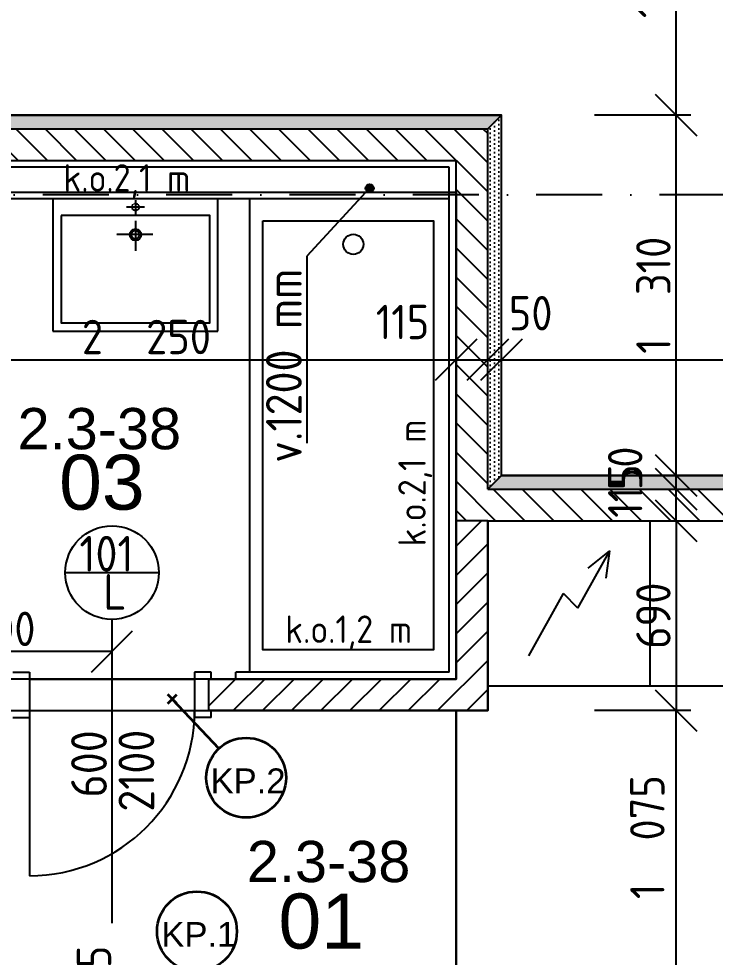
# Model space of a CAD drawing. Extents: x 4511820 to 5180432, y -1526536 to -944957.
# Drawn here: x 5111209 to 5113739, y -1206871 to -1203459 of the extents above; entities that cross this region are included whole.
import ezdxf

# ---------------------------------------------------------------- set-up
doc = ezdxf.new("R2010")
doc.units = 0
doc.header["$MEASUREMENT"] = 0
for name, pattern in [('ACAD_ISO07W100', [3.5, 0.5, -3]), ('BODKOCIARKOVANA_3', [5.6, 3, -1.3, 0, -1.3]), ('DASHED', [0.75, 0.5, -0.25])]:
    doc.linetypes.add(name, pattern=pattern)
doc.layers.get('0').update_dxf_attribs({"linetype": 'CONTINUOUS'})
doc.layers.get('Defpoints').update_dxf_attribs({"color": 61, "linetype": 'CONTINUOUS'})
for name, color, linetype in [('DVERE', 45, 'CONTINUOUS'), ('KÓTY', 4, 'CONTINUOUS'), ('MÚRY', 1, 'CONTINUOUS'), ('osi', 253, 'CONTINUOUS'), ('Plochy', 41, 'CONTINUOUS'), ('POPIS', 7, 'CONTINUOUS'), ('TENKÁ', 7, 'CONTINUOUS'), ('ZARIADENIE1', 145, 'CONTINUOUS'), ('ZARIADOVACIE', 144, 'CONTINUOUS'), ('ŠRAFY', 82, 'CONTINUOUS')]:
    doc.layers.add(name, color=color, linetype=linetype)
doc.layers.add('preklady', color=74, linetype='CONTINUOUS', lineweight=35)
doc.styles.add('ARIAL', font='arial.ttf')
doc.styles.add('STYLE1', font='isocp.shx')
doc.dimstyles.new('STANDARD-50', dxfattribs={"dimtxt": 125, "dimasz": 150, "dimexe": 10, "dimexo": 200, "dimgap": 20, "dimtad": 1, "dimdsep": 46, "dimlunit": 6, "dimtxsty": 'STYLE1', "dimblk1": 'OBLIQUE', "dimblk2": 'OBLIQUE', "dimsah": 1, "dimcen": 2.5, "dimse1": 1, "dimse2": 1, "dimadec": 0, "dimazin": 0, "dimtfac": 1, "dimtmove": 1, "dimatfit": 3, "dimldrblk": 'OBLIQUE', "dimfxl": 1, "dimtolj": 1, "dimtzin": 0, "dimarcsym": 0})
pattern_1 = [(90, (0, -89070.035), (-15.625, 7.8125), [0, -15.625])]

# ---------------------------------------------------------------- blocks, each defined once
blk = doc.blocks.new('_OBLIQUE')
at = {"color": 0, "linetype": 'ByBlock'}
blk.add_line((-0.5, -0.5), (0.5, 0.5), dxfattribs=at)
blk = doc.blocks.new('*D28103')
at = {"layer": 'Defpoints', "color": 0}
for p in [(5110547.5, -1204698.5), (5112797.5, -1204698.5), (5112797.5, -1204698.5)]:
    blk.add_point(p, dxfattribs=at)
at = {"layer": 'KÓTY', "color": 0, "lineweight": -2}
blk.add_line((5110547.5, -1204698.5), (5112797.5, -1204698.5), dxfattribs=at)
at = {"layer": 'KÓTY', "color": 0, "linetype": 'ByBlock', "lineweight": -2, "xscale": 150, "yscale": 150, "zscale": 150, "rotation": 180}
blk.add_blockref('_OBLIQUE', (5110547.5, -1204698.5), dxfattribs=at)
at = {"layer": 'KÓTY', "color": 0, "linetype": 'ByBlock', "lineweight": -2, "xscale": 150, "yscale": 150, "zscale": 150}
blk.add_blockref('_OBLIQUE', (5112797.5, -1204698.5), dxfattribs=at)
at = {"layer": 'KÓTY', "color": 0, "insert": (5111672.5, -1204616), "char_height": 125, "attachment_point": 5, "style": 'STYLE1'}
blk.add_mtext('\\A1;2ﾠ250', dxfattribs=at)
blk = doc.blocks.new('*D28104')
at = {"layer": 'Defpoints', "color": 0}
for p in [(5112797.5, -1204698.5), (5112912.5, -1204698.5), (5112912.5, -1204698.5)]:
    blk.add_point(p, dxfattribs=at)
at = {"layer": 'KÓTY', "color": 0, "lineweight": -2}
blk.add_line((5112797.5, -1204698.5), (5112912.5, -1204698.5), dxfattribs=at)
at = {"layer": 'KÓTY', "color": 0, "linetype": 'ByBlock', "lineweight": -2, "xscale": 150, "yscale": 150, "zscale": 150, "rotation": 180}
blk.add_blockref('_OBLIQUE', (5112797.5, -1204698.5), dxfattribs=at)
at = {"layer": 'KÓTY', "color": 0, "linetype": 'ByBlock', "lineweight": -2, "xscale": 150, "yscale": 150, "zscale": 150}
blk.add_blockref('_OBLIQUE', (5112912.5, -1204698.5), dxfattribs=at)
at = {"layer": 'KÓTY', "color": 0, "insert": (5112603, -1204561.5), "char_height": 125, "attachment_point": 5, "style": 'STYLE1'}
blk.add_mtext('\\A1;115', dxfattribs=at)
blk = doc.blocks.new('*D28105')
at = {"layer": 'Defpoints', "color": 0}
for p in [(5112912.5, -1204698.5), (5112962.5, -1204698.5), (5112962.5, -1204698.5)]:
    blk.add_point(p, dxfattribs=at)
at = {"layer": 'KÓTY', "color": 0, "lineweight": -2}
blk.add_line((5112912.5, -1204698.5), (5112962.5, -1204698.5), dxfattribs=at)
at = {"layer": 'KÓTY', "color": 0, "linetype": 'ByBlock', "lineweight": -2, "xscale": 150, "yscale": 150, "zscale": 150, "rotation": 180}
blk.add_blockref('_OBLIQUE', (5112912.5, -1204698.5), dxfattribs=at)
at = {"layer": 'KÓTY', "color": 0, "linetype": 'ByBlock', "lineweight": -2, "xscale": 150, "yscale": 150, "zscale": 150}
blk.add_blockref('_OBLIQUE', (5112962.5, -1204698.5), dxfattribs=at)
at = {"layer": 'KÓTY', "color": 0, "insert": (5113068.5, -1204529.5), "char_height": 125, "attachment_point": 5, "style": 'STYLE1'}
blk.add_mtext('\\A1;50', dxfattribs=at)
blk = doc.blocks.new('*D28106')
at = {"layer": 'Defpoints', "color": 0}
for p in [(5112962.5, -1204698.5), (5115872.5, -1204698.5), (5115872.5, -1204698.5)]:
    blk.add_point(p, dxfattribs=at)
at = {"layer": 'KÓTY', "color": 0, "lineweight": -2}
blk.add_line((5112962.5, -1204698.5), (5115872.5, -1204698.5), dxfattribs=at)
at = {"layer": 'KÓTY', "color": 0, "linetype": 'ByBlock', "lineweight": -2, "xscale": 150, "yscale": 150, "zscale": 150, "rotation": 180}
blk.add_blockref('_OBLIQUE', (5112962.5, -1204698.5), dxfattribs=at)
at = {"layer": 'KÓTY', "color": 0, "linetype": 'ByBlock', "lineweight": -2, "xscale": 150, "yscale": 150, "zscale": 150}
blk.add_blockref('_OBLIQUE', (5115872.5, -1204698.5), dxfattribs=at)
at = {"layer": 'KÓTY', "color": 0, "insert": (5114417.5, -1204616), "char_height": 125, "attachment_point": 5, "style": 'STYLE1'}
blk.add_mtext('\\A1;2ﾠ910', dxfattribs=at)
blk = doc.blocks.new('*D28119')
at = {"layer": 'Defpoints', "color": 0}
for p in [(5110547.5, -1205642.4), (5111547.5, -1205642.4), (5110547.5, -1205759.5)]:
    blk.add_point(p, dxfattribs=at)
at = {"layer": 'KÓTY', "color": 0, "lineweight": -2}
blk.add_line((5111547.5, -1205759.5), (5110547.5, -1205759.5), dxfattribs=at)
at = {"layer": 'KÓTY', "color": 0, "linetype": 'ByBlock', "lineweight": -2, "xscale": 150, "yscale": 150, "zscale": 150, "rotation": 180}
blk.add_blockref('_OBLIQUE', (5110547.5, -1205759.5), dxfattribs=at)
at = {"layer": 'KÓTY', "color": 0, "linetype": 'ByBlock', "lineweight": -2, "xscale": 150, "yscale": 150, "zscale": 150}
blk.add_blockref('_OBLIQUE', (5111547.5, -1205759.5), dxfattribs=at)
at = {"layer": 'KÓTY', "color": 0, "insert": (5111047.5, -1205677), "char_height": 125, "attachment_point": 5, "style": 'STYLE1'}
blk.add_mtext('\\A1;1ﾠ000', dxfattribs=at)
blk = doc.blocks.new('*D28122')
at = {"layer": 'Defpoints', "color": 0}
for p in [(5111638.2, -1207049.2), (5111638.2, -1207049.2), (5111638.2, -1207164.2)]:
    blk.add_point(p, dxfattribs=at)
at = {"layer": 'KÓTY', "color": 0, "lineweight": -2}
blk.add_line((5111638.2, -1207164.2), (5111638.2, -1207049.2), dxfattribs=at)
at = {"layer": 'KÓTY', "color": 0, "linetype": 'ByBlock', "lineweight": -2, "xscale": 150, "yscale": 150, "zscale": 150}
for p, rotation in [((5111638.2, -1207049.2), 90), ((5111638.2, -1207164.2), 270)]:
    blk.add_blockref('_OBLIQUE', p, dxfattribs=dict(at, rotation=rotation))
at = {"layer": 'KÓTY', "color": 0, "insert": (5111482, -1206925.5), "char_height": 125, "attachment_point": 5, "rotation": 90, "style": 'STYLE1'}
blk.add_mtext('\\A1;115', dxfattribs=at)
blk = doc.blocks.new('*D28157')
at = {"layer": 'Defpoints', "color": 0}
for p in [(5111058.5, -1205974.2), (5111417.5, -1205974.2), (5111417.5, -1207049.2)]:
    blk.add_point(p, dxfattribs=at)
at = {"layer": 'KÓTY', "color": 0, "lineweight": -2}
blk.add_line((5111058.5, -1207049.2), (5111058.5, -1205974.2), dxfattribs=at)
at = {"layer": 'KÓTY', "color": 0, "linetype": 'ByBlock', "lineweight": -2, "xscale": 150, "yscale": 150, "zscale": 150}
for p, rotation in [((5111058.5, -1205974.2), 90), ((5111058.5, -1207049.2), 270)]:
    blk.add_blockref('_OBLIQUE', p, dxfattribs=dict(at, rotation=rotation))
at = {"layer": 'KÓTY', "color": 0, "insert": (5110976, -1206511.7), "char_height": 125, "attachment_point": 5, "rotation": 90, "style": 'STYLE1'}
blk.add_mtext('\\A1;1ﾠ075', dxfattribs=at)
blk = doc.blocks.new('*D28158')
at = {"layer": 'Defpoints', "color": 0}
for p in [(5111058.5, -1205859.2), (5111061.7, -1205859.2), (5111417.5, -1205974.2)]:
    blk.add_point(p, dxfattribs=at)
at = {"layer": 'KÓTY', "color": 0, "lineweight": -2}
blk.add_line((5111058.5, -1205974.2), (5111058.5, -1205859.2), dxfattribs=at)
at = {"layer": 'KÓTY', "color": 0, "linetype": 'ByBlock', "lineweight": -2, "xscale": 150, "yscale": 150, "zscale": 150}
for p, rotation in [((5111058.5, -1205859.2), 90), ((5111058.5, -1205974.2), 270)]:
    blk.add_blockref('_OBLIQUE', p, dxfattribs=dict(at, rotation=rotation))
at = {"layer": 'KÓTY', "color": 0, "insert": (5110873.5, -1205866), "char_height": 125, "attachment_point": 5, "rotation": 90, "style": 'STYLE1'}
blk.add_mtext('\\A1;115', dxfattribs=at)
blk = doc.blocks.new('*D28179')
at = {"layer": 'Defpoints', "color": 0}
for p in [(5112797.5, -1205974.2), (5113597, -1205974.2), (5112797.5, -1207049.2)]:
    blk.add_point(p, dxfattribs=at)
at = {"layer": 'KÓTY', "color": 0, "lineweight": -2}
blk.add_line((5113597, -1207049.2), (5113597, -1205974.2), dxfattribs=at)
at = {"layer": 'KÓTY', "color": 0, "linetype": 'ByBlock', "lineweight": -2, "xscale": 150, "yscale": 150, "zscale": 150}
for p, rotation in [((5113597, -1205974.2), 90), ((5113597, -1207049.2), 270)]:
    blk.add_blockref('_OBLIQUE', p, dxfattribs=dict(at, rotation=rotation))
at = {"layer": 'KÓTY', "color": 0, "insert": (5113492.5, -1206434), "char_height": 125, "attachment_point": 5, "rotation": 90, "style": 'STYLE1'}
blk.add_mtext('\\A1;1ﾠ075', dxfattribs=at)
blk = doc.blocks.new('*D28180')
at = {"layer": 'Defpoints', "color": 0}
for p in [(5112912.5, -1205284.2), (5112912.5, -1205974.2), (5113597, -1205974.2)]:
    blk.add_point(p, dxfattribs=at)
at = {"layer": 'KÓTY', "color": 0, "lineweight": -2}
blk.add_line((5113597, -1205284.2), (5113597, -1205974.2), dxfattribs=at)
at = {"layer": 'KÓTY', "color": 0, "linetype": 'ByBlock', "lineweight": -2, "xscale": 150, "yscale": 150, "zscale": 150}
for p, rotation in [((5113597, -1205284.2), 90), ((5113597, -1205974.2), 270)]:
    blk.add_blockref('_OBLIQUE', p, dxfattribs=dict(at, rotation=rotation))
at = {"layer": 'KÓTY', "color": 0, "insert": (5113514.5, -1205629.2), "char_height": 125, "attachment_point": 5, "rotation": 90, "style": 'STYLE1'}
blk.add_mtext('\\A1;690', dxfattribs=at)
blk = doc.blocks.new('*D28181')
at = {"layer": 'Defpoints', "color": 0}
for p in [(5113597, -1205169.2), (5113597, -1205169.2), (5113597, -1205284.2)]:
    blk.add_point(p, dxfattribs=at)
at = {"layer": 'KÓTY', "color": 0, "lineweight": -2}
blk.add_line((5113597, -1205284.2), (5113597, -1205169.2), dxfattribs=at)
at = {"layer": 'KÓTY', "color": 0, "linetype": 'ByBlock', "lineweight": -2, "xscale": 150, "yscale": 150, "zscale": 150}
for p, rotation in [((5113597, -1205169.2), 90), ((5113597, -1205284.2), 270)]:
    blk.add_blockref('_OBLIQUE', p, dxfattribs=dict(at, rotation=rotation))
at = {"layer": 'KÓTY', "color": 0, "insert": (5113412, -1205176), "char_height": 125, "attachment_point": 5, "rotation": 90, "style": 'STYLE1'}
blk.add_mtext('\\A1;115', dxfattribs=at)
blk = doc.blocks.new('*D28182')
at = {"layer": 'Defpoints', "color": 0}
for p in [(5113597, -1205119.2), (5113597, -1205119.2), (5113597, -1205169.2)]:
    blk.add_point(p, dxfattribs=at)
at = {"layer": 'KÓTY', "color": 0, "lineweight": -2}
blk.add_line((5113597, -1205169.2), (5113597, -1205119.2), dxfattribs=at)
at = {"layer": 'KÓTY', "color": 0, "linetype": 'ByBlock', "lineweight": -2, "xscale": 150, "yscale": 150, "zscale": 150}
for p, rotation in [((5113597, -1205119.2), 90), ((5113597, -1205169.2), 270)]:
    blk.add_blockref('_OBLIQUE', p, dxfattribs=dict(at, rotation=rotation))
at = {"layer": 'KÓTY', "color": 0, "insert": (5113412, -1205093.5), "char_height": 125, "attachment_point": 5, "rotation": 90, "style": 'STYLE1'}
blk.add_mtext('\\A1;50', dxfattribs=at)
blk = doc.blocks.new('*D28186')
at = {"layer": 'Defpoints', "color": 0}
for p in [(5112962.5, -1203809.2), (5113597, -1203809.2), (5112962.5, -1205119.2)]:
    blk.add_point(p, dxfattribs=at)
at = {"layer": 'KÓTY', "color": 0, "lineweight": -2}
blk.add_line((5113597, -1205119.2), (5113597, -1203809.2), dxfattribs=at)
at = {"layer": 'KÓTY', "color": 0, "linetype": 'ByBlock', "lineweight": -2, "xscale": 150, "yscale": 150, "zscale": 150}
for p, rotation in [((5113597, -1203809.2), 90), ((5113597, -1205119.2), 270)]:
    blk.add_blockref('_OBLIQUE', p, dxfattribs=dict(at, rotation=rotation))
at = {"layer": 'KÓTY', "color": 0, "insert": (5113514.5, -1204464.2), "char_height": 125, "attachment_point": 5, "rotation": 90, "style": 'STYLE1'}
blk.add_mtext('\\A1;1ﾠ310', dxfattribs=at)
blk = doc.blocks.new('*D28187')
at = {"layer": 'Defpoints', "color": 0}
for p in [(5112982.5, -1202674.2), (5113597, -1202674.2), (5112962.5, -1203809.2)]:
    blk.add_point(p, dxfattribs=at)
at = {"layer": 'KÓTY', "color": 0, "lineweight": -2}
blk.add_line((5113597, -1203809.2), (5113597, -1202674.2), dxfattribs=at)
at = {"layer": 'KÓTY', "color": 0, "linetype": 'ByBlock', "lineweight": -2, "xscale": 150, "yscale": 150, "zscale": 150}
for p, rotation in [((5113597, -1202674.2), 90), ((5113597, -1203809.2), 270)]:
    blk.add_blockref('_OBLIQUE', p, dxfattribs=dict(at, rotation=rotation))
at = {"layer": 'KÓTY', "color": 0, "insert": (5113514.5, -1203241.7), "char_height": 125, "attachment_point": 5, "rotation": 90, "style": 'STYLE1'}
blk.add_mtext('\\A1;1ﾠ135', dxfattribs=at)

msp = doc.modelspace()

# ---------------------------------------------------------------- hatches: boundary and pattern name
at = {"layer": 'KÓTY'}
h = msp.add_hatch(color=256, dxfattribs=at)
h.dxf.hatch_style = 1
h.paths.add_polyline_path([(5112498.5, -1204075.535, -0.65381715), (5112473.326, -1204086.557, -1.52947961)])
at = {"layer": 'ŠRAFY'}
h = msp.add_hatch(dxfattribs=at)
h.set_pattern_fill('DOTS', color=256, scale=250, angle=90)
h.set_pattern_definition(pattern_1)
h.paths.add_polyline_path([(5110547.5, -1203859.226), (5112912.5, -1203859.226), (5112962.5, -1203809.226), (5110597.5, -1203809.226), (5110597.5, -1203294.226), (5110547.5, -1203344.226)])
at = {"layer": 'ŠRAFY', "ltscale": 0.25}
h = msp.add_hatch(dxfattribs=at)
h.set_pattern_fill('ANSI31', color=256, scale=600, angle=90, style=0)
h.set_pattern_definition([(135, (-2904913.184, 133592.89), (-53.0330086, -53.0330086), [])])
h.paths.add_polyline_path([(5109532.5, -1203459.226), (5110432.5, -1203459.226), (5110432.5, -1203859.226), (5110432.5, -1203974.226), (5110547.5, -1203974.226), (5112797.5, -1203974.226), (5112797.5, -1205284.226), (5112912.5, -1205284.226), (5115872.5, -1205284.226), (5115872.5, -1205169.226), (5112912.5, -1205169.226), (5112912.5, -1203859.226), (5110547.5, -1203859.226), (5110547.5, -1203344.226), (5109532.5, -1203344.226)])
at = {"layer": 'ŠRAFY'}
h = msp.add_hatch(dxfattribs=at)
h.set_pattern_fill('DOTS', color=256, scale=250, angle=90)
h.set_pattern_definition([(90, (0, -89070.035), (-15.625, 7.8125), [0, -15.625])])
h.paths.add_polyline_path([(5112912.5, -1205169.226), (5112962.5, -1205119.226), (5112962.5, -1203809.226), (5112912.5, -1203859.226)])
h = msp.add_hatch(dxfattribs=at)
h.set_pattern_fill('DOTS', color=256, scale=250, angle=90)
h.set_pattern_definition(pattern_1)
h.paths.add_polyline_path([(5112962.5, -1205119.226), (5112912.5, -1205169.226), (5115872.5, -1205169.226), (5115872.5, -1205159.226), (5116172.5, -1205159.226), (5116172.5, -1205119.226), (5115872.5, -1205119.226)])
at = {"layer": 'ŠRAFY', "ltscale": 0.25}
h = msp.add_hatch(dxfattribs=at)
h.set_pattern_fill('ANSI31', color=256, scale=600, style=0)
h.set_pattern_definition([(45, (515270.5, 214751.965), (-53.0330086, 53.0330086), [])])
h.paths.add_polyline_path([(5111997.5, -1205859.226), (5111907.5, -1205859.226), (5111897.5, -1205859.226), (5111897.5, -1205974.226), (5111907.5, -1205974.226), (5112912.5, -1205974.226), (5112912.5, -1205884.226), (5112912.5, -1205284.226), (5112797.5, -1205284.226), (5112797.5, -1205859.226)])

# ---------------------------------------------------------------- linework, layer by layer
at = {"layer": 'Defpoints'}
msp.add_line((5112962.5, -1203809.226), (5112912.5, -1203859.226), dxfattribs=at)
at = {"layer": 'DVERE', "ltscale": 0.25}
for p, q in [((5111377.5, -1205472.398), (5111717.5, -1205472.398)), ((5111547.5, -1206747.054), (5111547.5, -1205642.398)), ((5111187.5, -1205834.226), (5111247.5, -1205834.226)), ((5111247.5, -1205834.226), (5111247.5, -1205999.226)), ((5111847.5, -1205834.226), (5111847.5, -1205999.226)), ((5111907.5, -1205834.226), (5111847.5, -1205834.226)), ((5111907.5, -1205859.226), (5111907.5, -1205834.226)), ((5111247.5, -1205859.226), (5111847.5, -1205859.226)), ((5111247.5, -1205859.226), (5111247.5, -1206004.226)), ((5111247.5, -1205974.226), (5111847.5, -1205974.226)), ((5111247.5, -1205974.226), (5111247.5, -1206574.226)), ((5111907.5, -1205999.226), (5111907.5, -1205974.226)), ((5111187.5, -1205999.226), (5111247.5, -1205999.226)), ((5111907.5, -1205999.226), (5111847.5, -1205999.226))]:
    msp.add_line(p, q, dxfattribs=at)
msp.add_circle((5111547.5, -1205472.398), 170, dxfattribs=at)
msp.add_arc((5111247.5, -1205974.226), 600, 270, 0, dxfattribs=at)
at = {"layer": 'KÓTY', "ltscale": 0.25}
for p, q in [((5113650.403, -1203809.226), (5113300.403, -1203809.226)), ((5113650.403, -1205974.226), (5113300.403, -1205974.226))]:
    msp.add_line(p, q, dxfattribs=at)
at = {"layer": 'KÓTY'}
for p, q in [((5112483.5, -1204075.535), (5112255.5, -1204322.535)), ((5112255.5, -1204322.535), (5112255.5, -1205002.035)), ((5112962.5, -1205119.226), (5112912.5, -1205169.226))]:
    msp.add_line(p, q, dxfattribs=at)
msp.add_circle((5112483.5, -1204075.535), 15, dxfattribs=at)
at = {"layer": 'MÚRY'}
for p, q in [((5110597.5, -1203809.226), (5112962.5, -1203809.226)), ((5112962.5, -1205119.226), (5112962.5, -1203809.226)), ((5110547.5, -1203974.226), (5112797.5, -1203974.226)), ((5112797.5, -1205859.226), (5112797.5, -1203974.226)), ((5112962.5, -1205119.226), (5116172.5, -1205119.226)), ((5112912.5, -1205284.226), (5115872.5, -1205284.226))]:
    msp.add_line(p, q, dxfattribs=at)
at = {"layer": 'MÚRY', "ltscale": 0.25}
for p, q in [((5112912.5, -1205284.226), (5112912.5, -1205974.226)), ((5111897.5, -1205859.226), (5112797.5, -1205859.226)), ((5111897.5, -1205859.226), (5111897.5, -1205974.226)), ((5112912.5, -1205974.226), (5111897.5, -1205974.226))]:
    msp.add_line(p, q, dxfattribs=at)
at = {"layer": 'osi', "linetype": 'BODKOCIARKOVANA_3', "ltscale": 80}
msp.add_line((5157242.5, -1204099.226), (5093572.5, -1204099.226), dxfattribs=at)
at = {"layer": 'Plochy'}
for points in [[(5109532.5, -1203294.226), (5109532.5, -1202039.226), (5112982.5, -1202039.226), (5112982.5, -1202674.226), (5115872.5, -1202674.226), (5115872.5, -1203864.226), (5116172.5, -1203864.226), (5116172.5, -1205119.226), (5112962.5, -1205119.226), (5112962.5, -1203809.226), (5110597.5, -1203809.226), (5110597.5, -1203294.226)], [(5110547.5, -1204089.226), (5112797.5, -1204089.226), (5112797.5, -1205859.226), (5110547.5, -1205859.226)], [(5109532.5, -1211299.226), (5109532.5, -1207764.226), (5111532.5, -1207764.226), (5111532.5, -1207164.226), (5112682.5, -1207164.226), (5112682.5, -1207764.226), (5112797.5, -1207764.226), (5112797.5, -1205974.226), (5112912.5, -1205974.226), (5112912.5, -1205284.226), (5115872.5, -1205284.226), (5115872.5, -1207559.226), (5115457.5, -1207559.226), (5115457.5, -1208309.226), (5115872.5, -1208309.226), (5115872.5, -1212534.226), (5112797.5, -1212534.226), (5112797.5, -1210049.226), (5112682.5, -1210049.226), (5112682.5, -1211299.226)], [(5109532.5, -1207649.226), (5109532.5, -1205974.226), (5112797.5, -1205974.226), (5112797.5, -1207049.226), (5111417.5, -1207049.226), (5111417.5, -1207649.226)]]:
    msp.add_lwpolyline(points, close=True, dxfattribs=at)
at = {"layer": 'preklady'}
for p, q in [((5111749.883, -1205948.652), (5111783.117, -1205915.418)), ((5111783.118, -1205948.652), (5111749.884, -1205915.418)), ((5111766.5, -1205932.035), (5111935.533, -1206112.3))]:
    msp.add_line(p, q, dxfattribs=at)
at = {"layer": 'preklady', "ltscale": 0.25}
for centre in [(5112034.715, -1206218.073), (5111856, -1206776.535)]:
    msp.add_circle(centre, 145, dxfattribs=at)
at = {"layer": 'TENKÁ'}
for p, q in [((5110547.5, -1203859.226), (5112912.5, -1203859.226)), ((5112912.5, -1205169.226), (5112912.5, -1203859.226)), ((5112912.5, -1205169.226), (5115872.5, -1205169.226)), ((5112912.5, -1205284.226), (5112797.5, -1205284.226))]:
    msp.add_line(p, q, dxfattribs=at)
at = {"layer": 'TENKÁ', "ltscale": 0.25}
for p, q in [((5112772.5, -1203999.226), (5110572.5, -1203999.226)), ((5112772.5, -1205834.226), (5112772.5, -1203999.226)), ((5112772.5, -1204114.226), (5110572.5, -1204114.226)), ((5112772.5, -1205834.226), (5111997.5, -1205834.226)), ((5111997.5, -1205859.226), (5111997.5, -1205834.226))]:
    msp.add_line(p, q, dxfattribs=at)
at = {"layer": 'TENKÁ', "linetype": 'ACAD_ISO07W100', "ltscale": 10}
msp.add_line((5112797.5, -1207049.226), (5112797.5, -1205974.226), dxfattribs=at)
at = {"layer": 'ZARIADENIE1', "color": 8, "ltscale": 0.25}
for p, q in [((5113502, -1205284.226), (5113502, -1205884.226)), ((5112912.5, -1205884.226), (5115272.5, -1205884.226))]:
    msp.add_line(p, q, dxfattribs=at)
at = {"layer": 'ZARIADENIE1', "color": 8}
for p, q in [((5113239.908, -1205601.283), (5113355.624, -1205393.308)), ((5113278.075, -1205456.586), (5113355.624, -1205393.308)), ((5113342.74, -1205492.565), (5113355.624, -1205393.308)), ((5113062.148, -1205774.738), (5113188.075, -1205548.412)), ((5113239.908, -1205601.283), (5113188.075, -1205548.412))]:
    msp.add_line(p, q, dxfattribs=at)
at = {"layer": 'ZARIADOVACIE', "ltscale": 0.25}
for p, q in [((5111332.5, -1204114.226), (5111332.5, -1204594.226)), ((5111932.5, -1204594.226), (5111932.5, -1204114.226)), ((5112047.5, -1204114.226), (5112047.5, -1205834.226)), ((5111332.5, -1204594.226), (5111932.5, -1204594.226))]:
    msp.add_line(p, q, dxfattribs=at)
at = {"layer": 'ZARIADOVACIE', "linetype": 'DASHED'}
for p, q in [((5111665.363, -1204143.574), (5111599.637, -1204143.574)), ((5111632.5, -1204118.927), (5111632.5, -1204170.961)), ((5111632.5, -1204193.333), (5111632.5, -1204302.878)), ((5111695.488, -1204243.997), (5111564.035, -1204243.997))]:
    msp.add_line(p, q, dxfattribs=at)
at = {"layer": 'ZARIADOVACIE', "ltscale": 0.25}
for points in [[(5111362.5, -1204174.226), (5111362.5, -1204564.226), (5111902.5, -1204564.226), (5111902.5, -1204174.226)], [(5111362.5, -1204174.226), (5111362.5, -1204564.226), (5111902.5, -1204564.226), (5111902.5, -1204174.226)], [(5112095, -1204193.698), (5112715, -1204193.698), (5112715, -1205753.698), (5112095, -1205753.698)]]:
    msp.add_lwpolyline(points, close=True, dxfattribs=at)
at = {"layer": 'ZARIADOVACIE', "linetype": 'DASHED'}
msp.add_circle((5111632.814, -1204143.574), 12.931, dxfattribs=at)
at = {"layer": 'ZARIADOVACIE', "linetype": 'Continuous'}
for centre, radius in [((5111632.773, -1204244.265), 20.877), ((5111632.5, -1204243.997), 14.781)]:
    msp.add_circle(centre, radius, dxfattribs=at)
at = {"layer": 'ZARIADOVACIE', "ltscale": 0.25}
msp.add_circle((5112424.298, -1204279.112), 36.624, dxfattribs=at)

# ---------------------------------------------------------------- texts
at = {"layer": 'DVERE', "style": 'STYLE1'}
for s, p in [('101', (5111428.97, -1205468.898)), ('L', (5111515.97, -1205607.535))]:
    msp.add_text(s, height=130, dxfattribs=at).set_placement(p)
at = {"layer": 'POPIS', "lineweight": 40, "ltscale": 0.25, "style": 'ARIAL'}
for s, height, p in [('2.3-38', 150, (5111204.411, -1205024.114)), ('03', 200, (5111355.311, -1205243.805)), ('2.3-38', 150, (5112037.411, -1206597.614)), ('01', 200, (5112152.311, -1206839.133))]:
    msp.add_text(s, height=height, dxfattribs=at).set_placement(p)
at = {"layer": 'preklady', "linetype": 'Continuous', "lineweight": 20, "style": 'ARIAL'}
for s, p in [('KP.2', (5111905.451, -1206274.329)), ('KP.1', (5111726.736, -1206832.791))]:
    msp.add_text(s, height=90, dxfattribs=at).set_placement(p)
at = {"layer": 'TENKÁ', "linetype": 'Continuous', "style": 'STYLE1'}
for s, p in [('k.o.2,1 m', (5111371.1, -1204087.818)), ('k.o.1,2 m', (5112176.836, -1205728.206))]:
    msp.add_text(s, height=100, dxfattribs=at).set_placement(p)
for s, height, p in [('v.1200 mm', 130, (5112236.917, -1205073.662)), ('k.o.2,1 m', 100, (5112687.543, -1205377.134)), ('600', 130, (5111528.917, -1206289.969)), ('2100', 130, (5111701.024, -1206341.743))]:
    msp.add_text(s, height=height, rotation=90, dxfattribs=at).set_placement(p)

# ---------------------------------------------------------------- dimensions: what is measured, and where the dimension line sits
at = {"layer": 'KÓTY'}
for base, p1, p2, picture, middle in [((5113597, -1202674.226), (5112962.5, -1203809.226), (5112982.5, -1202674.226), '*D28187', (5113514.457, -1203241.726)), ((5113597, -1203809.226), (5112962.5, -1205119.226), (5112962.5, -1203809.226), '*D28186', (5113514.457, -1204464.226)), ((5113597, -1205119.226), (5113597, -1205169.226), (5113597, -1205119.226), '*D28182', (5113412, -1205093.476)), ((5113597, -1205169.226), (5113597, -1205284.226), (5113597, -1205169.226), '*D28181', (5113412, -1205175.976)), ((5113597, -1205974.226), (5112912.5, -1205284.226), (5112912.5, -1205974.226), '*D28180', (5113514.5, -1205629.226)), ((5111058.5, -1205859.226), (5111417.5, -1205974.226), (5111061.691, -1205859.226), '*D28158', (5110873.5, -1205865.976)), ((5111058.5, -1205974.226), (5111417.5, -1207049.226), (5111417.5, -1205974.226), '*D28157', (5110975.957, -1206511.726))]:
    dim = msp.add_linear_dim(base=base, p1=p1, p2=p2, angle=90, dimstyle='STANDARD-50', dxfattribs=at)
    dim.commit()
    dim.dimension.update_dxf_attribs({"geometry": picture, "text_midpoint": middle})
for base, p1, p2, picture, middle in [((5112962.5, -1204698.535), (5112912.5, -1204698.535), (5112962.5, -1204698.535), '*D28105', (5113068.5, -1204612.035)), ((5112912.5, -1204698.535), (5112797.5, -1204698.535), (5112912.5, -1204698.535), '*D28104', (5112603, -1204644.035))]:
    dim = msp.add_linear_dim(base=base, p1=p1, p2=p2, dimstyle='STANDARD-50', dxfattribs=at)
    dim.commit()
    dim.dimension.update_dxf_attribs({"geometry": picture, "text_midpoint": middle, "dimtype": 160})
for base, p1, p2, picture, middle in [((5112797.5, -1204698.535), (5110547.5, -1204698.535), (5112797.5, -1204698.535), '*D28103', (5111672.5, -1204615.992)), ((5115872.5, -1204698.535), (5112962.5, -1204698.535), (5115872.5, -1204698.535), '*D28106', (5114417.5, -1204615.992)), ((5110547.5, -1205759.535), (5111547.5, -1205642.398), (5110547.5, -1205642.398), '*D28119', (5111047.5, -1205676.992))]:
    dim = msp.add_linear_dim(base=base, p1=p1, p2=p2, dimstyle='STANDARD-50', dxfattribs=at)
    dim.commit()
    dim.dimension.update_dxf_attribs({"geometry": picture, "text_midpoint": middle})
for base, p1, p2, picture, middle in [((5113597, -1205974.226), (5112797.5, -1207049.226), (5112797.5, -1205974.226), '*D28179', (5113575, -1206434.035)), ((5111638.207, -1207049.226), (5111638.207, -1207164.226), (5111638.207, -1207049.226), '*D28122', (5111564.5, -1206925.535))]:
    dim = msp.add_linear_dim(base=base, p1=p1, p2=p2, angle=90, dimstyle='STANDARD-50', dxfattribs=at)
    dim.commit()
    dim.dimension.update_dxf_attribs({"geometry": picture, "text_midpoint": middle, "dimtype": 160})

doc.saveas('drawing.dxf')
